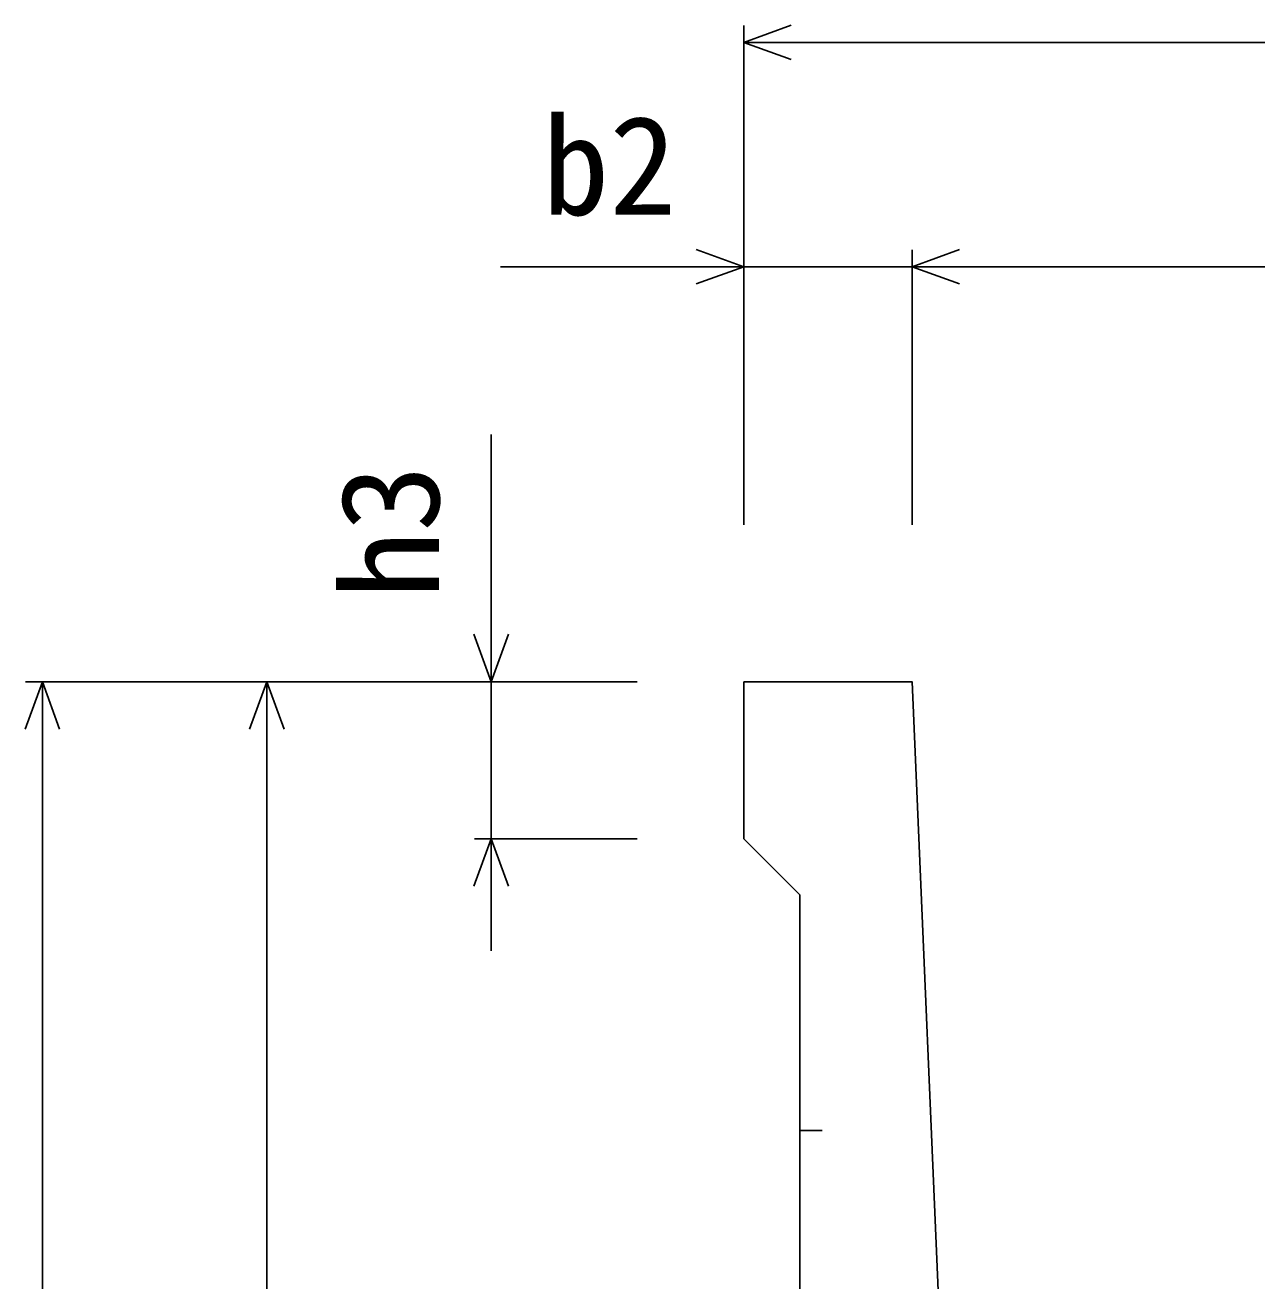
# Model space of a CAD drawing. Units: millimetres, scale not verified. Extents: x -33600 to 33600, y -11880 to 11880.
# Drawn here: x -29832 to -29283, y 5815 to 6375 of the extents above; entities that cross this region are included whole.
import ezdxf
from ezdxf.enums import TextEntityAlignment as Align

# ---------------------------------------------------------------- set-up
doc = ezdxf.new("R2010")
doc.units = ezdxf.units.MM
doc.header["$LTSCALE"] = 40
doc.linetypes.add('DOTTED', pattern=[1.75, 0.25, -1.5])
for name, color, linetype, lineweight in [('0-0_DIM', 7, 'Continuous', 25), ('0-5_OUTLINE', 3, 'Continuous', 25), ('0-6_OUTLINE2', 4, 'DOTTED', 25)]:
    doc.layers.add(name, color=color, linetype=linetype, lineweight=lineweight)
doc.styles.add('ＭＳ ゴシック', font='')
doc.styles.get('ＭＳ ゴシック').set_extended_font_data('MS Gothic')

msp = doc.modelspace()

# ---------------------------------------------------------------- linework, layer by layer
at = {"layer": '0-0_DIM'}
for p, q in [((-29511.98, 6374.67), (-29511.98, 6152.17)), ((-28661.98, 6367.17), (-29511.98, 6367.17)), ((-29436.98, 6274.67), (-29436.98, 6152.17)), ((-29620.36, 6267.17), (-29511.98, 6267.17)), ((-29436.98, 6267.17), (-29511.98, 6267.17)), ((-29436.98, 6267.17), (-28736.98, 6267.17)), ((-29624.48, 6082.17), (-29624.48, 6192.45)), ((-29831.98, 6082.17), (-29559.48, 6082.17)), ((-29824.48, 6082.17), (-29824.48, 5302.17)), ((-29724.48, 6082.17), (-29724.48, 5382.17)), ((-29624.48, 6082.17), (-29624.48, 6012.17)), ((-29559.48, 6012.17), (-29631.98, 6012.17)), ((-29624.48, 5962.17), (-29624.48, 6012.17))]:
    msp.add_line(p, q, dxfattribs=at)
for points in [[(-29490.84, 6359.48), (-29511.98, 6367.17), (-29490.84, 6374.87)], [(-29533.12, 6274.87), (-29511.98, 6267.17), (-29533.12, 6259.48)], [(-29415.84, 6259.48), (-29436.98, 6267.17), (-29415.84, 6274.87)], [(-29632.17, 6103.31), (-29624.48, 6082.17), (-29616.78, 6103.31)], [(-29816.78, 6061.03), (-29824.48, 6082.17), (-29832.17, 6061.03)], [(-29732.17, 6061.03), (-29724.48, 6082.17), (-29716.78, 6061.03)], [(-29616.78, 5991.03), (-29624.48, 6012.17), (-29632.17, 5991.03)]]:
    msp.add_lwpolyline(points, dxfattribs=at)
at = {"layer": '0-5_OUTLINE'}
for p, q in [((-29511.98, 6082.17), (-29511.98, 6012.17)), ((-29511.98, 6012.17), (-29486.98, 5987.17)), ((-29486.98, 5987.17), (-29486.98, 5352.17))]:
    msp.add_line(p, q, dxfattribs=at)
msp.add_lwpolyline([(-29511.98, 6082.17), (-29436.98, 6082.17), (-29409.85, 5449.17)], dxfattribs=at)
at = {"layer": '0-6_OUTLINE2'}
msp.add_line((-29486.98, 5882.17), (-29428.41, 5882.17), dxfattribs=at)

# ---------------------------------------------------------------- texts
at = {"layer": '0-0_DIM', "style": 'ＭＳ ゴシック'}
msp.add_text('b2', height=43.99, dxfattribs=at).set_placement((-29601.82, 6277.17), align=Align.BOTTOM_LEFT)
msp.add_text('h3', height=43.99, rotation=90, dxfattribs=at).set_placement((-29634.48, 6119.1), align=Align.BOTTOM_LEFT)

doc.saveas('drawing.dxf')
